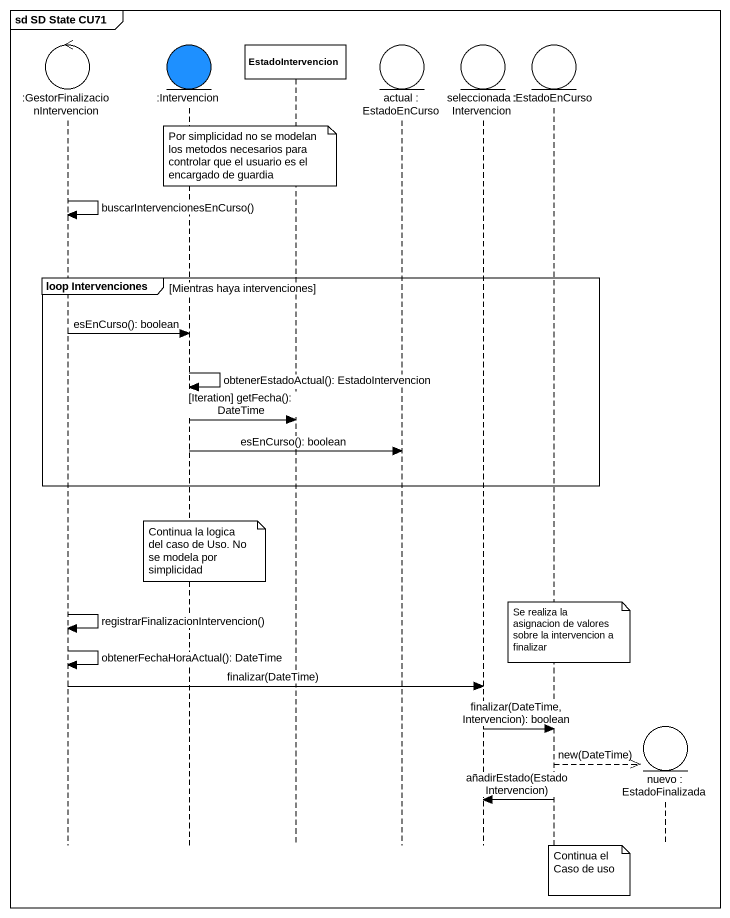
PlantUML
@startuml
mainframe sd SD State CU71
hide footbox
control ":GestorFinalizacionIntervencion" as GestorFinalizacionIntervenci
entity ":Intervencion" as Intervencion #1E90FF
participant EstadoIntervencion
entity "actual : EstadoEnCurso" as actual
entity "seleccionada : Intervencion" as seleccionada
entity ":EstadoEnCurso" as EstadoEnCurso
entity "nuevo : EstadoFinalizada" as nuevo

note over EstadoIntervencion : Por simplicidad no se modelan los metodos necesarios para controlar que el usuario es el encargado de guardia
GestorFinalizacionIntervenci -> GestorFinalizacionIntervenci : buscarIntervencionesEnCurso()
group loop Intervenciones [Mientras haya intervenciones]
  GestorFinalizacionIntervenci -> Intervencion : esEnCurso(): boolean
  Intervencion -> Intervencion : obtenerEstadoActual(): EstadoIntervencion
  Intervencion -> EstadoIntervencion : [Iteration] getFecha(): DateTime
  Intervencion -> actual : esEnCurso(): boolean
end
note over Intervencion : Continua la logica del caso de Uso. No se modela por simplicidad
GestorFinalizacionIntervenci -> GestorFinalizacionIntervenci : registrarFinalizacionIntervencion()
note over EstadoEnCurso : Se realiza la asignacion de valores sobre la intervencion a finalizar
GestorFinalizacionIntervenci -> GestorFinalizacionIntervenci : obtenerFechaHoraActual(): DateTime
GestorFinalizacionIntervenci -> seleccionada : finalizar(DateTime)
seleccionada -> EstadoEnCurso : finalizar(DateTime, Intervencion): boolean
EstadoEnCurso -->> nuevo ** : new(DateTime)
EstadoEnCurso -> seleccionada : añadirEstado(EstadoIntervencion)
note over EstadoEnCurso : Continua el Caso de uso
@enduml
